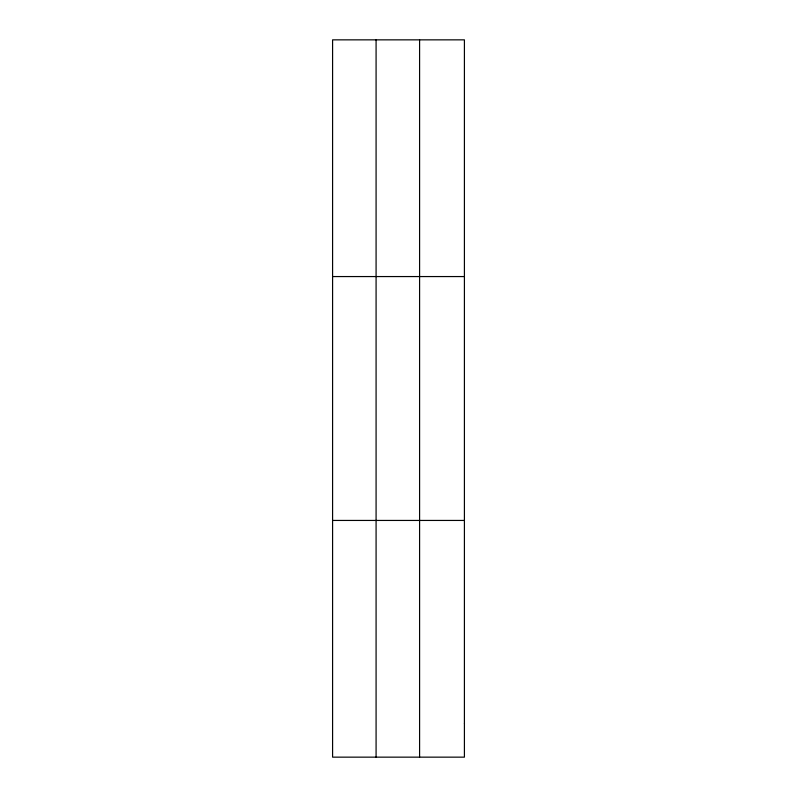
<?xml version="1.0" encoding="UTF-8"?>
<svg xmlns="http://www.w3.org/2000/svg" width="797" height="797" viewBox="0 0 797 797"><rect width="100%" height="100%" fill="white"/><g stroke="black" fill="none" stroke-linecap="round" stroke-linejoin="round"><path stroke-width="1.2" d="M376.084 39.85L376.084 757.15M419.591 39.85L419.591 757.15M332.588 276.559L464.412 276.559M332.588 520.441L464.412 520.441M464.412 723.337L464.412 757.15L332.588 757.15L332.588 39.85L464.412 39.85L464.412 723.337"/></g></svg>
